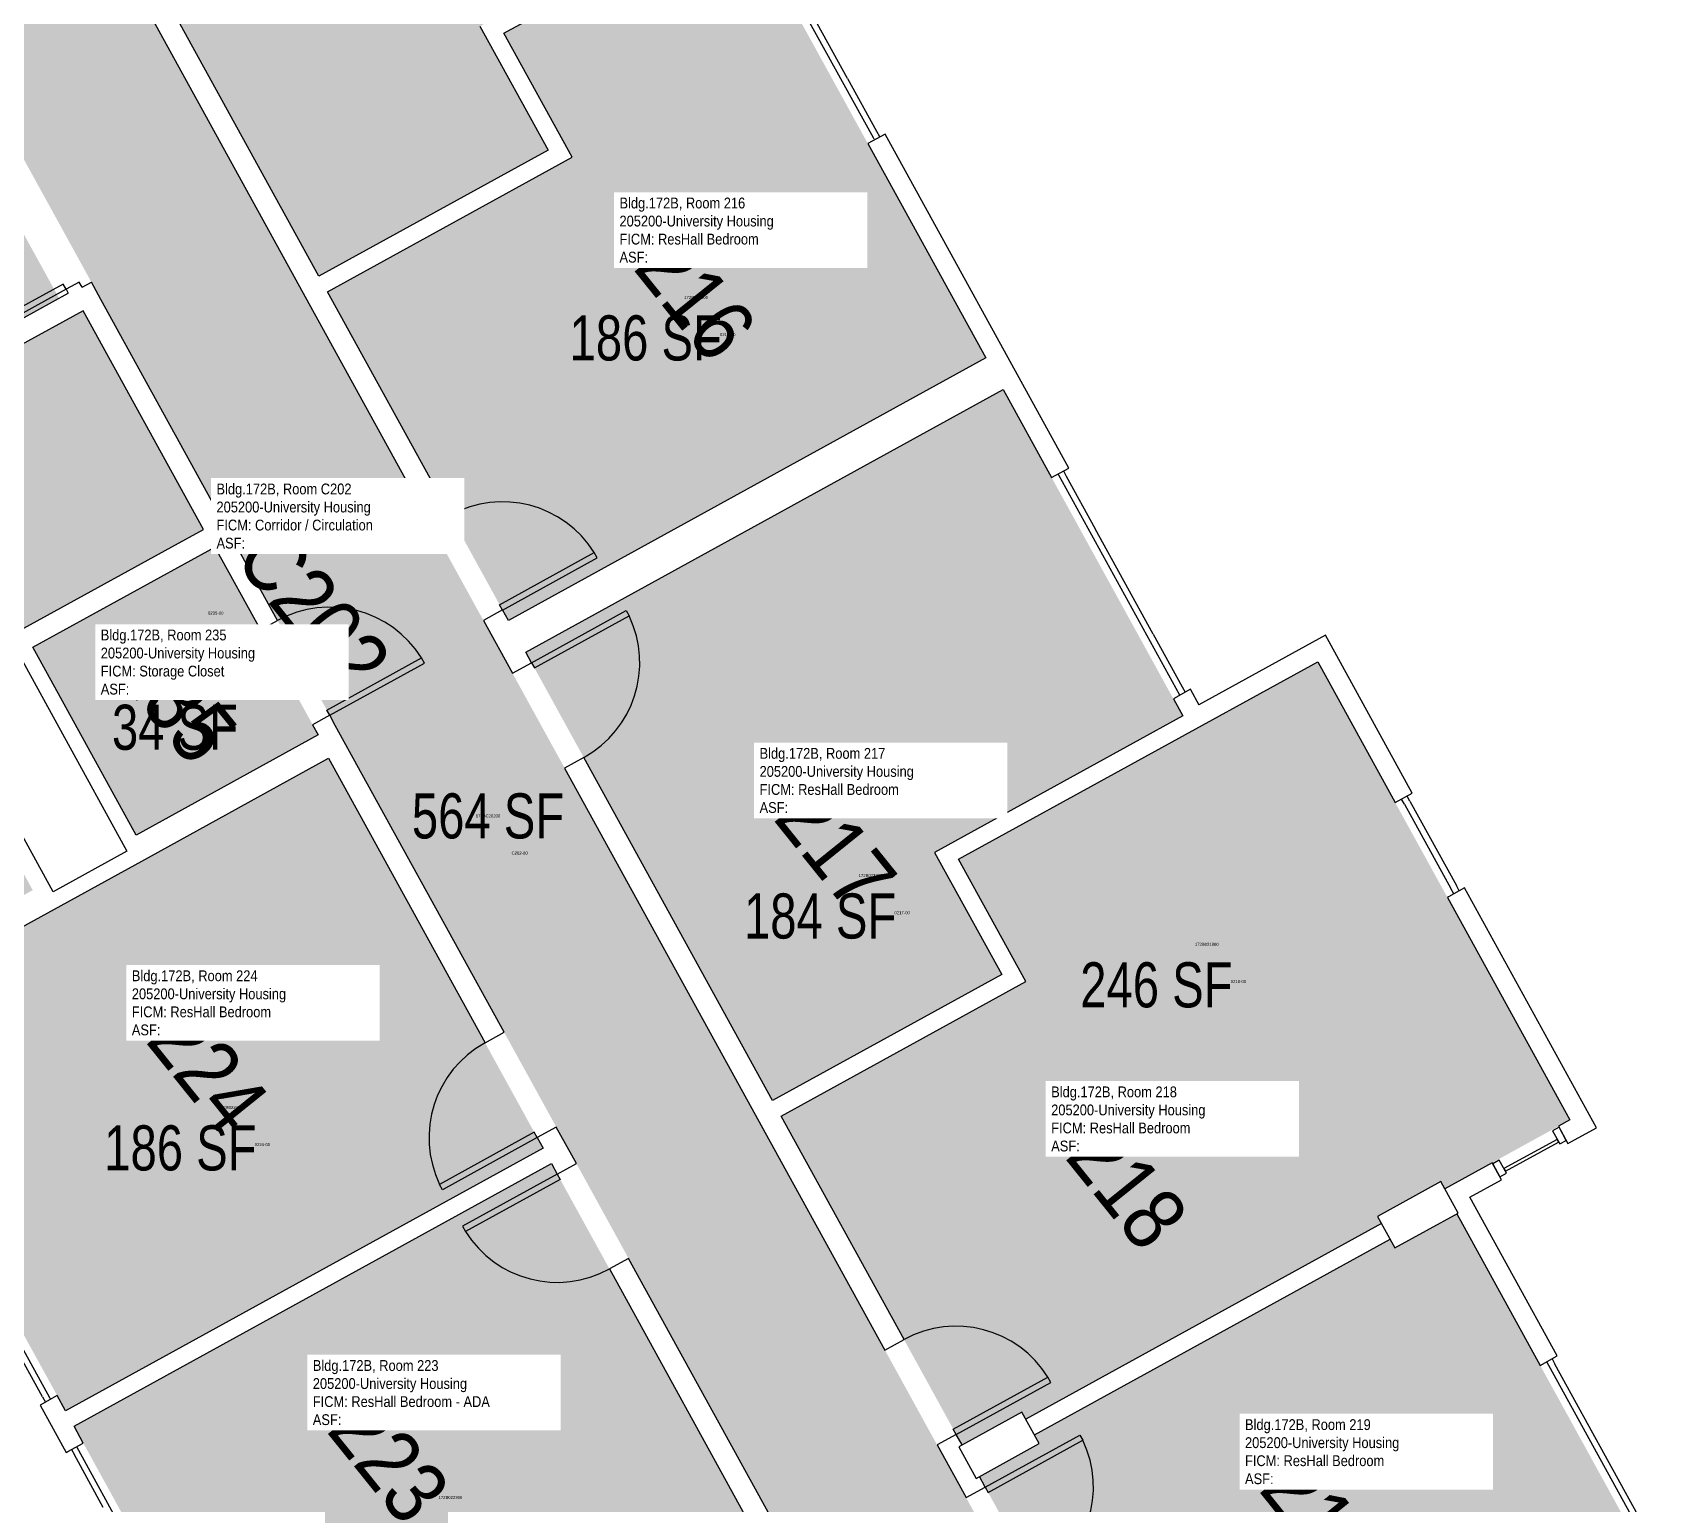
# Model space of a CAD drawing. Header units: inches. Extents: x 69233640 to 69235941, y 27660565 to 27663153.
# Drawn here: x 69235236 to 69235780, y 27661115 to 27661604 of the extents above; entities that cross this region are included whole.
import ezdxf
from ezdxf.enums import TextEntityAlignment as Align

# ---------------------------------------------------------------- set-up
doc = ezdxf.new("R2010")
doc.units = ezdxf.units.IN
doc.header["$LTSCALE"] = 100
doc.header["$MEASUREMENT"] = 0
for name, color, linetype in [('A-COLS', 5, 'CONTINUOUS'), ('A-DOOR', 2, 'CONTINUOUS'), ('A-GLAZ', 1, 'CONTINUOUS'), ('A-IDEN-RNUM', 7, 'CONTINUOUS'), ('A-IDEN-SNUM', 4, 'CONTINUOUS'), ('A-IDEN-VNUM', 4, 'CONTINUOUS'), ('A-WALL', 5, 'CONTINUOUS'), ('AREA-TEXT', 3, 'CONTINUOUS'), ('Rooms-Category-Color', 7, 'CONTINUOUS'), ('Rooms-College-Color', 7, 'CONTINUOUS'), ('Rooms-Department-Color', 7, 'CONTINUOUS'), ('Rooms-Division-Color', 7, 'CONTINUOUS'), ('Rooms-Information', 7, 'CONTINUOUS')]:
    doc.layers.add(name, color=color, linetype=linetype)
doc.styles.add('Arial', font='arial.ttf')
doc.styles.add('CP_AREA', font='arial.ttf', dxfattribs={"height": 15})
doc.styles.add('CP_ROOMSNUMBER', font='arial.ttf', dxfattribs={"height": 1})
doc.styles.add('CP_ROOMVNUMBER', font='arial.ttf', dxfattribs={"width": 0.85, "height": 0.075})

# ---------------------------------------------------------------- blocks, each defined once
blk = doc.blocks.new('08_Single-Flush - 08 Door_Single-Flush  3_-0_ x 7_-0_-3899613-LEVEL 2')
at = {"layer": 'A-DOOR'}
for p, q in [((16, 3.62), (16, 39.57)), ((18, 39.57), (16, 39.57)), ((18, 3.62), (18, 39.57)), ((18, 3.62), (16, 3.62))]:
    blk.add_line(p, q, dxfattribs=at)
at = {"layer": 'A-DOOR', "lineweight": 25}
blk.add_arc((18, 3.62), 36, 93.1847, 180, dxfattribs=at)
blk = doc.blocks.new('08_Single-Flush - 08 Door_Single-Flush  3_-0_ x 7_-0_-3899614-LEVEL 2')
at = {"layer": 'A-DOOR'}
for p, q in [((16, -3.62), (16, -39.57)), ((18, -3.62), (16, -3.62)), ((18, -3.62), (18, -39.57)), ((18, -39.57), (16, -39.57))]:
    blk.add_line(p, q, dxfattribs=at)
at = {"layer": 'A-DOOR', "lineweight": 25}
blk.add_arc((18, -3.62), 36, 180, 266.8153, dxfattribs=at)
blk = doc.blocks.new('08_Single-Flush - 08 Door_Single-Flush  3_-0_ x 7_-0_-2482383-LEVEL 2')
at = {"layer": 'A-DOOR'}
for p, q in [((16, -2.5), (16, -38.44)), ((18, -2.5), (16, -2.5)), ((18, -2.5), (18, -38.44)), ((18, -38.44), (16, -38.44))]:
    blk.add_line(p, q, dxfattribs=at)
at = {"layer": 'A-DOOR', "lineweight": 25}
blk.add_arc((18, -2.5), 36, 180, 266.8153, dxfattribs=at)
blk = doc.blocks.new('08_Single-Flush - 08 Door_Single-Flush  3_-0_ x 7_-0_ - 45 MIN-2053442-LEVEL 2')
at = {"layer": 'A-DOOR'}
for p, q in [((16, 3.25), (16, 39.19)), ((18, 39.19), (16, 39.19)), ((18, 3.25), (18, 39.19)), ((18, 3.25), (16, 3.25))]:
    blk.add_line(p, q, dxfattribs=at)
at = {"layer": 'A-DOOR', "lineweight": 25}
blk.add_arc((18, 3.25), 36, 93.1847, 180, dxfattribs=at)

msp = doc.modelspace()

# ---------------------------------------------------------------- hatches: boundary and pattern name
at = {"layer": 'Rooms-Category-Color', "true_color": 0xadadad}
for points in [[(69235683.3, 27660744.7), (69235735.28, 27660773.3), (69235692.05, 27660851.87), (69235616.61, 27660988.98), (69235541.16, 27661126.1), (69235476.82, 27661243.04), (69235390.42, 27661400.06), (69235325.93, 27661517.27), (69235239.39, 27661674.56), (69235164.57, 27661810.52), (69235108.26, 27661912.87), (69235083.06, 27661958.67), (69235030.51, 27661929.75), (69235085.63, 27661829.58), (69235088.19, 27661824.93), (69235088.19, 27661824.93), (69235215.57, 27661593.42), (69235215.57, 27661593.42), (69235221.75, 27661582.19), (69235254.95, 27661521.84), (69235258.36, 27661515.65), (69235258.36, 27661515.65), (69235300.42, 27661439.21), (69235336.3, 27661373.99), (69235338.38, 27661370.22), (69235338.36, 27661370.21), (69235413.18, 27661234.24), (69235488.89, 27661096.63), (69235639.63, 27660822.67), (69235642.54, 27660817.38), (69235670.48, 27660766.61), (69235670.5, 27660766.63), (69235674.78, 27660758.83), (69235682.73, 27660744.38)], [(69235028.27, 27661436.78), (69235027.78, 27661436.51), (69235027.78, 27661436.5), (69235028.22, 27661436.74), (69235053.11, 27661391.51), (69235045.88, 27661387.54), (69235020.03, 27661434.52), (69235020.08, 27661434.55), (69235001.76, 27661467.85), (69234965.84, 27661448.08), (69234985.12, 27661413.04), (69234985.07, 27661413.01), (69235009.45, 27661368.7), (69234987.89, 27661356.84), (69235017.21, 27661303.57), (69235017.21, 27661303.57), (69235058.75, 27661228.07), (69235147.56, 27661276.94), (69235115.74, 27661334.77), (69235084.25, 27661317.44), (69235095.82, 27661296.41), (69235090.35, 27661293.4), (69235069.57, 27661331.17), (69235113.76, 27661355.48), (69235135.5, 27661315.96), (69235136.47, 27661314.21), (69235154.79, 27661280.92), (69235190.27, 27661300.44), (69235170.96, 27661335.53), (69235170.96, 27661335.53), (69235148.73, 27661375.93), (69235155.96, 27661379.91), (69235180.88, 27661334.63), (69235180.93, 27661334.66), (69235200.21, 27661299.61), (69235235.69, 27661319.13), (69235216.41, 27661354.18), (69235216.36, 27661354.15), (69235191.95, 27661398.5), (69235211.94, 27661409.5), (69235211.7, 27661409.94), (69235226.32, 27661417.98), (69235232.77, 27661406.27), (69235292.52, 27661439.15), (69235252.52, 27661511.87), (69235230.2, 27661499.59), (69235226.58, 27661506.16), (69235244.47, 27661516), (69235211.2, 27661576.46), (69235210.77, 27661576.22), (69235207.39, 27661582.36), (69235189.94, 27661572.76), (69235186.93, 27661578.23), (69235208.59, 27661590.15), (69235159.73, 27661678.96), (69235138.11, 27661667.06), (69235135.1, 27661672.54), (69235156.72, 27661684.43), (69235128.93, 27661734.92), (69235107.49, 27661723.12), (69235104.72, 27661728.16), (69235104.5, 27661728.04), (69235104.48, 27661728.59), (69235125.92, 27661740.39), (69235081.69, 27661820.78), (69235060.03, 27661808.86), (69235057.2, 27661813.87), (69235057.26, 27661813.9), (69235079.96, 27661826.39), (69235030.58, 27661916.13), (69234955.74, 27661874.95), (69235007.89, 27661780.18), (69234986.37, 27661768.34), (69235029.58, 27661689.81), (69235051.15, 27661701.68), (69235054.17, 27661696.21), (69235019.64, 27661677.21), (69235018.37, 27661679.51), (69234975.89, 27661756.72), (69234944.35, 27661739.36), (69234988.61, 27661658.92), (69234983.13, 27661655.91), (69234938.87, 27661736.35), (69234901.64, 27661715.86), (69234945.9, 27661635.42), (69234940.42, 27661632.41), (69234896.16, 27661712.85), (69234858.92, 27661692.36), (69234903.19, 27661611.92), (69234897.71, 27661608.91), (69234853.45, 27661689.35), (69234816.21, 27661668.86), (69234860.47, 27661588.42), (69234860.47, 27661588.42), (69234889.28, 27661536.07), (69234889.28, 27661536.07), (69234933.63, 27661455.46), (69234970.87, 27661475.95), (69234926.51, 27661556.56), (69234931.99, 27661559.57), (69234976.34, 27661478.96), (69235013.58, 27661499.45), (69234969.23, 27661580.06), (69234974.7, 27661583.07), (69235019.05, 27661502.47), (69235093.28, 27661543.31), (69235050.71, 27661620.68), (69235049.44, 27661622.98), (69235083.99, 27661642), (69235086.77, 27661636.96), (69235065.19, 27661625.09), (69235111.56, 27661540.81), (69235112.45, 27661539.19), (69235113.85, 27661536.65), (69235135.37, 27661548.5), (69235182.56, 27661462.74), (69235175.33, 27661458.76), (69235150.44, 27661503.99), (69235150.5, 27661504.02), (69235131.21, 27661539.07), (69235095.29, 27661519.31), (69235114.57, 27661484.26), (69235114.52, 27661484.23), (69235139.41, 27661439), (69235132.18, 27661435.02), (69235106.32, 27661482.01), (69235106.38, 27661482.04), (69235088.06, 27661515.33), (69235052.14, 27661495.56), (69235071.43, 27661460.5), (69235071.38, 27661460.47), (69235096.26, 27661415.26), (69235089.03, 27661411.28), (69235064.14, 27661456.52), (69235064.19, 27661456.55), (69235044.91, 27661491.59), (69235008.99, 27661471.82)]]:
    msp.add_hatch(color=253, dxfattribs=at).paths.add_polyline_path(points)
at = {"layer": 'Rooms-Category-Color', "true_color": 0x728ef3}
for points in [[(69235407.57, 27661759.89), (69235386.99, 27661748.57), (69235385.36, 27661751.53), (69235267.08, 27661686.45), (69235268.71, 27661683.49), (69235248.78, 27661672.52), (69235330.87, 27661523.33), (69235407.09, 27661565.27), (69235384.42, 27661606.48), (69235466.99, 27661651.91)], [(69235393.88, 27661408.81), (69235552.67, 27661496.18), (69235469.82, 27661646.76), (69235392.4, 27661604.16), (69235415.07, 27661562.96), (69235333.7, 27661518.19)], [(69235558.46, 27661485.67), (69235399.67, 27661398.3), (69235481.76, 27661249.11), (69235557.98, 27661291.04), (69235535.61, 27661331.7), (69235618.18, 27661377.13)], [(69235270.05, 27661337.47), (69235330.64, 27661370.81), (69235296.29, 27661433.23), (69235235.7, 27661399.9)], [(69235544.77, 27661134.58), (69235564.7, 27661145.54), (69235566.03, 27661143.13), (69235684.31, 27661208.21), (69235682.98, 27661210.62), (69235704.01, 27661222.19), (69235705.33, 27661219.78), (69235746.95, 27661242.68), (69235663.07, 27661395.13), (69235623.86, 27661373.55), (69235620.96, 27661371.96), (69235543.59, 27661329.39), (69235565.96, 27661288.73), (69235484.59, 27661243.96)], [(69235246.61, 27661145.94), (69235405.41, 27661233.32), (69235334.06, 27661362.99), (69235274.21, 27661330.05), (69235274.15, 27661330.02), (69235271.85, 27661328.76), (69235242.72, 27661312.73), (69235240.42, 27661311.46), (69235195.46, 27661286.73), (69235195.74, 27661286.23), (69235175.54, 27661275.11)], [(69235408.24, 27661228.17), (69235249.44, 27661140.79), (69235320.7, 27661011.28), (69235341.29, 27661022.62), (69235342.92, 27661019.66), (69235481.13, 27661095.7)], [(69235709.35, 27661211.44), (69235688.77, 27661200.11), (69235687.14, 27661203.07), (69235568.86, 27661137.99), (69235570.49, 27661135.03), (69235550.56, 27661124.06), (69235621.54, 27660995.05), (69235780.34, 27661082.43)]]:
    msp.add_hatch(color=171, dxfattribs=at).paths.add_polyline_path(points)
at = {"layer": 'Rooms-College-Color', "true_color": 0xadadad}
for points in [[(69235683.3, 27660744.7), (69235735.28, 27660773.3), (69235692.05, 27660851.87), (69235616.61, 27660988.98), (69235541.16, 27661126.1), (69235476.82, 27661243.04), (69235390.42, 27661400.06), (69235325.93, 27661517.27), (69235239.39, 27661674.56), (69235164.57, 27661810.52), (69235108.26, 27661912.87), (69235083.06, 27661958.67), (69235030.51, 27661929.75), (69235085.63, 27661829.58), (69235088.19, 27661824.93), (69235088.19, 27661824.93), (69235215.57, 27661593.42), (69235215.57, 27661593.42), (69235221.75, 27661582.19), (69235254.95, 27661521.84), (69235258.36, 27661515.65), (69235258.36, 27661515.65), (69235300.42, 27661439.21), (69235336.3, 27661373.99), (69235338.38, 27661370.22), (69235338.36, 27661370.21), (69235413.18, 27661234.24), (69235488.89, 27661096.63), (69235639.63, 27660822.67), (69235642.54, 27660817.38), (69235670.48, 27660766.61), (69235670.5, 27660766.63), (69235674.78, 27660758.83), (69235682.73, 27660744.38)], [(69235028.27, 27661436.78), (69235027.78, 27661436.51), (69235027.78, 27661436.5), (69235028.22, 27661436.74), (69235053.11, 27661391.51), (69235045.88, 27661387.54), (69235020.03, 27661434.52), (69235020.08, 27661434.55), (69235001.76, 27661467.85), (69234965.84, 27661448.08), (69234985.12, 27661413.04), (69234985.07, 27661413.01), (69235009.45, 27661368.7), (69234987.89, 27661356.84), (69235017.21, 27661303.57), (69235017.21, 27661303.57), (69235058.75, 27661228.07), (69235147.56, 27661276.94), (69235115.74, 27661334.77), (69235084.25, 27661317.44), (69235095.82, 27661296.41), (69235090.35, 27661293.4), (69235069.57, 27661331.17), (69235113.76, 27661355.48), (69235135.5, 27661315.96), (69235136.47, 27661314.21), (69235154.79, 27661280.92), (69235190.27, 27661300.44), (69235170.96, 27661335.53), (69235170.96, 27661335.53), (69235148.73, 27661375.93), (69235155.96, 27661379.91), (69235180.88, 27661334.63), (69235180.93, 27661334.66), (69235200.21, 27661299.61), (69235235.69, 27661319.13), (69235216.41, 27661354.18), (69235216.36, 27661354.15), (69235191.95, 27661398.5), (69235211.94, 27661409.5), (69235211.7, 27661409.94), (69235226.32, 27661417.98), (69235232.77, 27661406.27), (69235292.52, 27661439.15), (69235252.52, 27661511.87), (69235230.2, 27661499.59), (69235226.58, 27661506.16), (69235244.47, 27661516), (69235211.2, 27661576.46), (69235210.77, 27661576.22), (69235207.39, 27661582.36), (69235189.94, 27661572.76), (69235186.93, 27661578.23), (69235208.59, 27661590.15), (69235159.73, 27661678.96), (69235138.11, 27661667.06), (69235135.1, 27661672.54), (69235156.72, 27661684.43), (69235128.93, 27661734.92), (69235107.49, 27661723.12), (69235104.72, 27661728.16), (69235104.5, 27661728.04), (69235104.48, 27661728.59), (69235125.92, 27661740.39), (69235081.69, 27661820.78), (69235060.03, 27661808.86), (69235057.2, 27661813.87), (69235057.26, 27661813.9), (69235079.96, 27661826.39), (69235030.58, 27661916.13), (69234955.74, 27661874.95), (69235007.89, 27661780.18), (69234986.37, 27661768.34), (69235029.58, 27661689.81), (69235051.15, 27661701.68), (69235054.17, 27661696.21), (69235019.64, 27661677.21), (69235018.37, 27661679.51), (69234975.89, 27661756.72), (69234944.35, 27661739.36), (69234988.61, 27661658.92), (69234983.13, 27661655.91), (69234938.87, 27661736.35), (69234901.64, 27661715.86), (69234945.9, 27661635.42), (69234940.42, 27661632.41), (69234896.16, 27661712.85), (69234858.92, 27661692.36), (69234903.19, 27661611.92), (69234897.71, 27661608.91), (69234853.45, 27661689.35), (69234816.21, 27661668.86), (69234860.47, 27661588.42), (69234860.47, 27661588.42), (69234889.28, 27661536.07), (69234889.28, 27661536.07), (69234933.63, 27661455.46), (69234970.87, 27661475.95), (69234926.51, 27661556.56), (69234931.99, 27661559.57), (69234976.34, 27661478.96), (69235013.58, 27661499.45), (69234969.23, 27661580.06), (69234974.7, 27661583.07), (69235019.05, 27661502.47), (69235093.28, 27661543.31), (69235050.71, 27661620.68), (69235049.44, 27661622.98), (69235083.99, 27661642), (69235086.77, 27661636.96), (69235065.19, 27661625.09), (69235111.56, 27661540.81), (69235112.45, 27661539.19), (69235113.85, 27661536.65), (69235135.37, 27661548.5), (69235182.56, 27661462.74), (69235175.33, 27661458.76), (69235150.44, 27661503.99), (69235150.5, 27661504.02), (69235131.21, 27661539.07), (69235095.29, 27661519.31), (69235114.57, 27661484.26), (69235114.52, 27661484.23), (69235139.41, 27661439), (69235132.18, 27661435.02), (69235106.32, 27661482.01), (69235106.38, 27661482.04), (69235088.06, 27661515.33), (69235052.14, 27661495.56), (69235071.43, 27661460.5), (69235071.38, 27661460.47), (69235096.26, 27661415.26), (69235089.03, 27661411.28), (69235064.14, 27661456.52), (69235064.19, 27661456.55), (69235044.91, 27661491.59), (69235008.99, 27661471.82)], [(69235407.57, 27661759.89), (69235386.99, 27661748.57), (69235385.36, 27661751.53), (69235267.08, 27661686.45), (69235268.71, 27661683.49), (69235248.78, 27661672.52), (69235330.87, 27661523.33), (69235407.09, 27661565.27), (69235384.42, 27661606.48), (69235466.99, 27661651.91)], [(69235393.88, 27661408.81), (69235552.67, 27661496.18), (69235469.82, 27661646.76), (69235392.4, 27661604.16), (69235415.07, 27661562.96), (69235333.7, 27661518.19)], [(69235558.46, 27661485.67), (69235399.67, 27661398.3), (69235481.76, 27661249.11), (69235557.98, 27661291.04), (69235535.61, 27661331.7), (69235618.18, 27661377.13)], [(69235270.05, 27661337.47), (69235330.64, 27661370.81), (69235296.29, 27661433.23), (69235235.7, 27661399.9)], [(69235544.77, 27661134.58), (69235564.7, 27661145.54), (69235566.03, 27661143.13), (69235684.31, 27661208.21), (69235682.98, 27661210.62), (69235704.01, 27661222.19), (69235705.33, 27661219.78), (69235746.95, 27661242.68), (69235663.07, 27661395.13), (69235623.86, 27661373.55), (69235620.96, 27661371.96), (69235543.59, 27661329.39), (69235565.96, 27661288.73), (69235484.59, 27661243.96)], [(69235246.61, 27661145.94), (69235405.41, 27661233.32), (69235334.06, 27661362.99), (69235274.21, 27661330.05), (69235274.15, 27661330.02), (69235271.85, 27661328.76), (69235242.72, 27661312.73), (69235240.42, 27661311.46), (69235195.46, 27661286.73), (69235195.74, 27661286.23), (69235175.54, 27661275.11)], [(69235408.24, 27661228.17), (69235249.44, 27661140.79), (69235320.7, 27661011.28), (69235341.29, 27661022.62), (69235342.92, 27661019.66), (69235481.13, 27661095.7)], [(69235709.35, 27661211.44), (69235688.77, 27661200.11), (69235687.14, 27661203.07), (69235568.86, 27661137.99), (69235570.49, 27661135.03), (69235550.56, 27661124.06), (69235621.54, 27660995.05), (69235780.34, 27661082.43)]]:
    msp.add_hatch(color=253, dxfattribs=at).paths.add_polyline_path(points)
at = {"layer": 'Rooms-Department-Color', "true_color": 0xacacac}
for points in [[(69235683.3, 27660744.7), (69235735.28, 27660773.3), (69235692.05, 27660851.87), (69235616.61, 27660988.98), (69235541.16, 27661126.1), (69235476.82, 27661243.04), (69235390.42, 27661400.06), (69235325.93, 27661517.27), (69235239.39, 27661674.56), (69235164.57, 27661810.52), (69235108.26, 27661912.87), (69235083.06, 27661958.67), (69235030.51, 27661929.75), (69235085.63, 27661829.58), (69235088.19, 27661824.93), (69235088.19, 27661824.93), (69235215.57, 27661593.42), (69235215.57, 27661593.42), (69235221.75, 27661582.19), (69235254.95, 27661521.84), (69235258.36, 27661515.65), (69235258.36, 27661515.65), (69235300.42, 27661439.21), (69235336.3, 27661373.99), (69235338.38, 27661370.22), (69235338.36, 27661370.21), (69235413.18, 27661234.24), (69235488.89, 27661096.63), (69235639.63, 27660822.67), (69235642.54, 27660817.38), (69235670.48, 27660766.61), (69235670.5, 27660766.63), (69235674.78, 27660758.83), (69235682.73, 27660744.38)], [(69235028.27, 27661436.78), (69235027.78, 27661436.51), (69235027.78, 27661436.5), (69235028.22, 27661436.74), (69235053.11, 27661391.51), (69235045.88, 27661387.54), (69235020.03, 27661434.52), (69235020.08, 27661434.55), (69235001.76, 27661467.85), (69234965.84, 27661448.08), (69234985.12, 27661413.04), (69234985.07, 27661413.01), (69235009.45, 27661368.7), (69234987.89, 27661356.84), (69235017.21, 27661303.57), (69235017.21, 27661303.57), (69235058.75, 27661228.07), (69235147.56, 27661276.94), (69235115.74, 27661334.77), (69235084.25, 27661317.44), (69235095.82, 27661296.41), (69235090.35, 27661293.4), (69235069.57, 27661331.17), (69235113.76, 27661355.48), (69235135.5, 27661315.96), (69235136.47, 27661314.21), (69235154.79, 27661280.92), (69235190.27, 27661300.44), (69235170.96, 27661335.53), (69235170.96, 27661335.53), (69235148.73, 27661375.93), (69235155.96, 27661379.91), (69235180.88, 27661334.63), (69235180.93, 27661334.66), (69235200.21, 27661299.61), (69235235.69, 27661319.13), (69235216.41, 27661354.18), (69235216.36, 27661354.15), (69235191.95, 27661398.5), (69235211.94, 27661409.5), (69235211.7, 27661409.94), (69235226.32, 27661417.98), (69235232.77, 27661406.27), (69235292.52, 27661439.15), (69235252.52, 27661511.87), (69235230.2, 27661499.59), (69235226.58, 27661506.16), (69235244.47, 27661516), (69235211.2, 27661576.46), (69235210.77, 27661576.22), (69235207.39, 27661582.36), (69235189.94, 27661572.76), (69235186.93, 27661578.23), (69235208.59, 27661590.15), (69235159.73, 27661678.96), (69235138.11, 27661667.06), (69235135.1, 27661672.54), (69235156.72, 27661684.43), (69235128.93, 27661734.92), (69235107.49, 27661723.12), (69235104.72, 27661728.16), (69235104.5, 27661728.04), (69235104.48, 27661728.59), (69235125.92, 27661740.39), (69235081.69, 27661820.78), (69235060.03, 27661808.86), (69235057.2, 27661813.87), (69235057.26, 27661813.9), (69235079.96, 27661826.39), (69235030.58, 27661916.13), (69234955.74, 27661874.95), (69235007.89, 27661780.18), (69234986.37, 27661768.34), (69235029.58, 27661689.81), (69235051.15, 27661701.68), (69235054.17, 27661696.21), (69235019.64, 27661677.21), (69235018.37, 27661679.51), (69234975.89, 27661756.72), (69234944.35, 27661739.36), (69234988.61, 27661658.92), (69234983.13, 27661655.91), (69234938.87, 27661736.35), (69234901.64, 27661715.86), (69234945.9, 27661635.42), (69234940.42, 27661632.41), (69234896.16, 27661712.85), (69234858.92, 27661692.36), (69234903.19, 27661611.92), (69234897.71, 27661608.91), (69234853.45, 27661689.35), (69234816.21, 27661668.86), (69234860.47, 27661588.42), (69234860.47, 27661588.42), (69234889.28, 27661536.07), (69234889.28, 27661536.07), (69234933.63, 27661455.46), (69234970.87, 27661475.95), (69234926.51, 27661556.56), (69234931.99, 27661559.57), (69234976.34, 27661478.96), (69235013.58, 27661499.45), (69234969.23, 27661580.06), (69234974.7, 27661583.07), (69235019.05, 27661502.47), (69235093.28, 27661543.31), (69235050.71, 27661620.68), (69235049.44, 27661622.98), (69235083.99, 27661642), (69235086.77, 27661636.96), (69235065.19, 27661625.09), (69235111.56, 27661540.81), (69235112.45, 27661539.19), (69235113.85, 27661536.65), (69235135.37, 27661548.5), (69235182.56, 27661462.74), (69235175.33, 27661458.76), (69235150.44, 27661503.99), (69235150.5, 27661504.02), (69235131.21, 27661539.07), (69235095.29, 27661519.31), (69235114.57, 27661484.26), (69235114.52, 27661484.23), (69235139.41, 27661439), (69235132.18, 27661435.02), (69235106.32, 27661482.01), (69235106.38, 27661482.04), (69235088.06, 27661515.33), (69235052.14, 27661495.56), (69235071.43, 27661460.5), (69235071.38, 27661460.47), (69235096.26, 27661415.26), (69235089.03, 27661411.28), (69235064.14, 27661456.52), (69235064.19, 27661456.55), (69235044.91, 27661491.59), (69235008.99, 27661471.82)]]:
    msp.add_hatch(color=253, dxfattribs=at).paths.add_polyline_path(points)
at = {"layer": 'Rooms-Department-Color', "true_color": 0x604aed}
for points in [[(69235407.57, 27661759.89), (69235386.99, 27661748.57), (69235385.36, 27661751.53), (69235267.08, 27661686.45), (69235268.71, 27661683.49), (69235248.78, 27661672.52), (69235330.87, 27661523.33), (69235407.09, 27661565.27), (69235384.42, 27661606.48), (69235466.99, 27661651.91)], [(69235393.88, 27661408.81), (69235552.67, 27661496.18), (69235469.82, 27661646.76), (69235392.4, 27661604.16), (69235415.07, 27661562.96), (69235333.7, 27661518.19)], [(69235558.46, 27661485.67), (69235399.67, 27661398.3), (69235481.76, 27661249.11), (69235557.98, 27661291.04), (69235535.61, 27661331.7), (69235618.18, 27661377.13)], [(69235270.05, 27661337.47), (69235330.64, 27661370.81), (69235296.29, 27661433.23), (69235235.7, 27661399.9)], [(69235544.77, 27661134.58), (69235564.7, 27661145.54), (69235566.03, 27661143.13), (69235684.31, 27661208.21), (69235682.98, 27661210.62), (69235704.01, 27661222.19), (69235705.33, 27661219.78), (69235746.95, 27661242.68), (69235663.07, 27661395.13), (69235623.86, 27661373.55), (69235620.96, 27661371.96), (69235543.59, 27661329.39), (69235565.96, 27661288.73), (69235484.59, 27661243.96)], [(69235246.61, 27661145.94), (69235405.41, 27661233.32), (69235334.06, 27661362.99), (69235274.21, 27661330.05), (69235274.15, 27661330.02), (69235271.85, 27661328.76), (69235242.72, 27661312.73), (69235240.42, 27661311.46), (69235195.46, 27661286.73), (69235195.74, 27661286.23), (69235175.54, 27661275.11)], [(69235408.24, 27661228.17), (69235249.44, 27661140.79), (69235320.7, 27661011.28), (69235341.29, 27661022.62), (69235342.92, 27661019.66), (69235481.13, 27661095.7)], [(69235709.35, 27661211.44), (69235688.77, 27661200.11), (69235687.14, 27661203.07), (69235568.86, 27661137.99), (69235570.49, 27661135.03), (69235550.56, 27661124.06), (69235621.54, 27660995.05), (69235780.34, 27661082.43)]]:
    msp.add_hatch(color=173, dxfattribs=at).paths.add_polyline_path(points)
at = {"layer": 'Rooms-Division-Color', "true_color": 0xadadad}
for points in [[(69235683.3, 27660744.7), (69235735.28, 27660773.3), (69235692.05, 27660851.87), (69235616.61, 27660988.98), (69235541.16, 27661126.1), (69235476.82, 27661243.04), (69235390.42, 27661400.06), (69235325.93, 27661517.27), (69235239.39, 27661674.56), (69235164.57, 27661810.52), (69235108.26, 27661912.87), (69235083.06, 27661958.67), (69235030.51, 27661929.75), (69235085.63, 27661829.58), (69235088.19, 27661824.93), (69235088.19, 27661824.93), (69235215.57, 27661593.42), (69235215.57, 27661593.42), (69235221.75, 27661582.19), (69235254.95, 27661521.84), (69235258.36, 27661515.65), (69235258.36, 27661515.65), (69235300.42, 27661439.21), (69235336.3, 27661373.99), (69235338.38, 27661370.22), (69235338.36, 27661370.21), (69235413.18, 27661234.24), (69235488.89, 27661096.63), (69235639.63, 27660822.67), (69235642.54, 27660817.38), (69235670.48, 27660766.61), (69235670.5, 27660766.63), (69235674.78, 27660758.83), (69235682.73, 27660744.38)], [(69235028.27, 27661436.78), (69235027.78, 27661436.51), (69235027.78, 27661436.5), (69235028.22, 27661436.74), (69235053.11, 27661391.51), (69235045.88, 27661387.54), (69235020.03, 27661434.52), (69235020.08, 27661434.55), (69235001.76, 27661467.85), (69234965.84, 27661448.08), (69234985.12, 27661413.04), (69234985.07, 27661413.01), (69235009.45, 27661368.7), (69234987.89, 27661356.84), (69235017.21, 27661303.57), (69235017.21, 27661303.57), (69235058.75, 27661228.07), (69235147.56, 27661276.94), (69235115.74, 27661334.77), (69235084.25, 27661317.44), (69235095.82, 27661296.41), (69235090.35, 27661293.4), (69235069.57, 27661331.17), (69235113.76, 27661355.48), (69235135.5, 27661315.96), (69235136.47, 27661314.21), (69235154.79, 27661280.92), (69235190.27, 27661300.44), (69235170.96, 27661335.53), (69235170.96, 27661335.53), (69235148.73, 27661375.93), (69235155.96, 27661379.91), (69235180.88, 27661334.63), (69235180.93, 27661334.66), (69235200.21, 27661299.61), (69235235.69, 27661319.13), (69235216.41, 27661354.18), (69235216.36, 27661354.15), (69235191.95, 27661398.5), (69235211.94, 27661409.5), (69235211.7, 27661409.94), (69235226.32, 27661417.98), (69235232.77, 27661406.27), (69235292.52, 27661439.15), (69235252.52, 27661511.87), (69235230.2, 27661499.59), (69235226.58, 27661506.16), (69235244.47, 27661516), (69235211.2, 27661576.46), (69235210.77, 27661576.22), (69235207.39, 27661582.36), (69235189.94, 27661572.76), (69235186.93, 27661578.23), (69235208.59, 27661590.15), (69235159.73, 27661678.96), (69235138.11, 27661667.06), (69235135.1, 27661672.54), (69235156.72, 27661684.43), (69235128.93, 27661734.92), (69235107.49, 27661723.12), (69235104.72, 27661728.16), (69235104.5, 27661728.04), (69235104.48, 27661728.59), (69235125.92, 27661740.39), (69235081.69, 27661820.78), (69235060.03, 27661808.86), (69235057.2, 27661813.87), (69235057.26, 27661813.9), (69235079.96, 27661826.39), (69235030.58, 27661916.13), (69234955.74, 27661874.95), (69235007.89, 27661780.18), (69234986.37, 27661768.34), (69235029.58, 27661689.81), (69235051.15, 27661701.68), (69235054.17, 27661696.21), (69235019.64, 27661677.21), (69235018.37, 27661679.51), (69234975.89, 27661756.72), (69234944.35, 27661739.36), (69234988.61, 27661658.92), (69234983.13, 27661655.91), (69234938.87, 27661736.35), (69234901.64, 27661715.86), (69234945.9, 27661635.42), (69234940.42, 27661632.41), (69234896.16, 27661712.85), (69234858.92, 27661692.36), (69234903.19, 27661611.92), (69234897.71, 27661608.91), (69234853.45, 27661689.35), (69234816.21, 27661668.86), (69234860.47, 27661588.42), (69234860.47, 27661588.42), (69234889.28, 27661536.07), (69234889.28, 27661536.07), (69234933.63, 27661455.46), (69234970.87, 27661475.95), (69234926.51, 27661556.56), (69234931.99, 27661559.57), (69234976.34, 27661478.96), (69235013.58, 27661499.45), (69234969.23, 27661580.06), (69234974.7, 27661583.07), (69235019.05, 27661502.47), (69235093.28, 27661543.31), (69235050.71, 27661620.68), (69235049.44, 27661622.98), (69235083.99, 27661642), (69235086.77, 27661636.96), (69235065.19, 27661625.09), (69235111.56, 27661540.81), (69235112.45, 27661539.19), (69235113.85, 27661536.65), (69235135.37, 27661548.5), (69235182.56, 27661462.74), (69235175.33, 27661458.76), (69235150.44, 27661503.99), (69235150.5, 27661504.02), (69235131.21, 27661539.07), (69235095.29, 27661519.31), (69235114.57, 27661484.26), (69235114.52, 27661484.23), (69235139.41, 27661439), (69235132.18, 27661435.02), (69235106.32, 27661482.01), (69235106.38, 27661482.04), (69235088.06, 27661515.33), (69235052.14, 27661495.56), (69235071.43, 27661460.5), (69235071.38, 27661460.47), (69235096.26, 27661415.26), (69235089.03, 27661411.28), (69235064.14, 27661456.52), (69235064.19, 27661456.55), (69235044.91, 27661491.59), (69235008.99, 27661471.82)]]:
    msp.add_hatch(color=253, dxfattribs=at).paths.add_polyline_path(points)
at = {"layer": 'Rooms-Division-Color', "true_color": 0x604aed}
for points in [[(69235407.57, 27661759.89), (69235386.99, 27661748.57), (69235385.36, 27661751.53), (69235267.08, 27661686.45), (69235268.71, 27661683.49), (69235248.78, 27661672.52), (69235330.87, 27661523.33), (69235407.09, 27661565.27), (69235384.42, 27661606.48), (69235466.99, 27661651.91)], [(69235393.88, 27661408.81), (69235552.67, 27661496.18), (69235469.82, 27661646.76), (69235392.4, 27661604.16), (69235415.07, 27661562.96), (69235333.7, 27661518.19)], [(69235558.46, 27661485.67), (69235399.67, 27661398.3), (69235481.76, 27661249.11), (69235557.98, 27661291.04), (69235535.61, 27661331.7), (69235618.18, 27661377.13)], [(69235270.05, 27661337.47), (69235330.64, 27661370.81), (69235296.29, 27661433.23), (69235235.7, 27661399.9)], [(69235544.77, 27661134.58), (69235564.7, 27661145.54), (69235566.03, 27661143.13), (69235684.31, 27661208.21), (69235682.98, 27661210.62), (69235704.01, 27661222.19), (69235705.33, 27661219.78), (69235746.95, 27661242.68), (69235663.07, 27661395.13), (69235623.86, 27661373.55), (69235620.96, 27661371.96), (69235543.59, 27661329.39), (69235565.96, 27661288.73), (69235484.59, 27661243.96)], [(69235246.61, 27661145.94), (69235405.41, 27661233.32), (69235334.06, 27661362.99), (69235274.21, 27661330.05), (69235274.15, 27661330.02), (69235271.85, 27661328.76), (69235242.72, 27661312.73), (69235240.42, 27661311.46), (69235195.46, 27661286.73), (69235195.74, 27661286.23), (69235175.54, 27661275.11)], [(69235408.24, 27661228.17), (69235249.44, 27661140.79), (69235320.7, 27661011.28), (69235341.29, 27661022.62), (69235342.92, 27661019.66), (69235481.13, 27661095.7)], [(69235709.35, 27661211.44), (69235688.77, 27661200.11), (69235687.14, 27661203.07), (69235568.86, 27661137.99), (69235570.49, 27661135.03), (69235550.56, 27661124.06), (69235621.54, 27660995.05), (69235780.34, 27661082.43)]]:
    msp.add_hatch(color=173, dxfattribs=at).paths.add_polyline_path(points)

# ---------------------------------------------------------------- linework, layer by layer
at = {"layer": 'A-COLS', "lineweight": -3}
for p, q in [((69235704.01, 27661222.19), (69235682.98, 27661210.62)), ((69235709.79, 27661211.68), (69235704.01, 27661222.19)), ((69235682.98, 27661210.62), (69235688.77, 27661200.11)), ((69235688.77, 27661200.11), (69235709.79, 27661211.68)), ((69235564.7, 27661145.54), (69235543.68, 27661133.97)), ((69235570.49, 27661135.03), (69235564.7, 27661145.54)), ((69235543.68, 27661133.97), (69235549.46, 27661123.46)), ((69235549.46, 27661123.46), (69235570.49, 27661135.03))]:
    msp.add_line(p, q, dxfattribs=at)
at = {"layer": 'A-GLAZ', "lineweight": -3}
for p, q in [((69235515.28, 27661569.33), (69235475.04, 27661642.47)), ((69235506.68, 27661589.11), (69235487.4, 27661624.16)), ((69235506.68, 27661589.11), (69235516.32, 27661571.59)), ((69235516.32, 27661571.59), (69235517.28, 27661569.84)), ((69235515.53, 27661568.88), (69235515.28, 27661569.33)), ((69235577, 27661457.15), (69235576.75, 27661457.61)), ((69235617.25, 27661384.01), (69235577, 27661457.15)), ((69235578.51, 27661458.57), (69235579.47, 27661456.82)), ((69235579.47, 27661456.82), (69235589.11, 27661439.3)), ((69235608.4, 27661404.25), (69235589.11, 27661439.3)), ((69235608.4, 27661404.25), (69235618.04, 27661386.73)), ((69235618.04, 27661386.73), (69235619, 27661384.98)), ((69235691.94, 27661347.68), (69235690.98, 27661349.43)), ((69235691.94, 27661347.68), (69235707.37, 27661319.63)), ((69235693.76, 27661348.68), (69235692.8, 27661350.44)), ((69235693.76, 27661348.68), (69235709.2, 27661320.64)), ((69235708.34, 27661317.88), (69235707.37, 27661319.63)), ((69235710.16, 27661318.89), (69235709.2, 27661320.64)), ((69235743.35, 27661240.28), (69235741.16, 27661239.07)), ((69235741.16, 27661239.07), (69235743.57, 27661234.69)), ((69235745.76, 27661235.89), (69235743.35, 27661240.28)), ((69235742.73, 27661236.22), (69235725.04, 27661226.49)), ((69235725.52, 27661225.61), (69235743.21, 27661235.35)), ((69235743.21, 27661235.35), (69235742.73, 27661236.22)), ((69235743.57, 27661234.69), (69235745.76, 27661235.89)), ((69235241.39, 27661150.23), (69235201.15, 27661223.37)), ((69235725.04, 27661226.49), (69235725.52, 27661225.61)), ((69235238.93, 27661150.56), (69235229.29, 27661168.09)), ((69235779.5, 27661089.12), (69235739.26, 27661162.26)), ((69235741.01, 27661163.23), (69235741.98, 27661161.48)), ((69235770.9, 27661108.91), (69235741.98, 27661161.48)), ((69235238.93, 27661150.56), (69235239.89, 27661148.81)), ((69235241.64, 27661149.78), (69235241.39, 27661150.23)), ((69235290.57, 27661060.86), (69235250.32, 27661134)), ((69235248.57, 27661133.04), (69235249.53, 27661131.29)), ((69235259.17, 27661113.77), (69235249.53, 27661131.29))]:
    msp.add_line(p, q, dxfattribs=at)
at = {"layer": 'A-GLAZ', "lineweight": -3, "extrusion": (0, 0, -1)}
for p, q in [((69235723.47, 27661229.34), (69235721.28, 27661228.13)), ((69235721.28, 27661228.13), (69235723.69, 27661223.75)), ((69235725.88, 27661224.95), (69235723.47, 27661229.34)), ((69235723.69, 27661223.75), (69235725.88, 27661224.95))]:
    msp.add_line(p, q, dxfattribs=at)
at = {"layer": 'A-WALL', "lineweight": -3}
for p, q in [((69235392.4, 27661604.16), (69235469.82, 27661646.76)), ((69235330.87, 27661523.33), (69235268.06, 27661637.48)), ((69235261.71, 27661633.98), (69235368.25, 27661440.36)), ((69235384.42, 27661606.48), (69235407.09, 27661565.27)), ((69235415.07, 27661562.96), (69235392.4, 27661604.16)), ((69235519.16, 27661570.58), (69235513.46, 27661567.45)), ((69235580.26, 27661459.53), (69235519.16, 27661570.58)), ((69235407.09, 27661565.27), (69235330.87, 27661523.33)), ((69235513.46, 27661567.45), (69235552.67, 27661496.18)), ((69235333.7, 27661518.19), (69235415.07, 27661562.96)), ((69235251.19, 27661521.42), (69235246.81, 27661519.01)), ((69235252.16, 27661519.66), (69235251.19, 27661521.42)), ((69235252.16, 27661519.66), (69235255.22, 27661521.35)), ((69235258.36, 27661515.65), (69235255.22, 27661521.35)), ((69235226.58, 27661506.16), (69235247.53, 27661517.69)), ((69235246.81, 27661519.01), (69235247.53, 27661517.69)), ((69235317.13, 27661408.84), (69235258.36, 27661515.65)), ((69235374.6, 27661443.86), (69235333.7, 27661518.19)), ((69235252.52, 27661511.87), (69235230.63, 27661499.83)), ((69235292.52, 27661439.15), (69235252.52, 27661511.87)), ((69235552.67, 27661496.18), (69235393.88, 27661408.81)), ((69235399.67, 27661398.3), (69235558.46, 27661485.67)), ((69235558.46, 27661485.67), (69235574.56, 27661456.4)), ((69235574.56, 27661456.4), (69235580.26, 27661459.53)), ((69235281.98, 27661433.35), (69235292.52, 27661439.15)), ((69235368.25, 27661440.36), (69235374.6, 27661443.86)), ((69235232.77, 27661406.27), (69235281.98, 27661433.35)), ((69235235.7, 27661399.9), (69235296.29, 27661433.23)), ((69235296.29, 27661433.23), (69235311.43, 27661405.71)), ((69235391.95, 27661412.32), (69235385.6, 27661408.82)), ((69235393.88, 27661408.81), (69235391.95, 27661412.32)), ((69235224.06, 27661410.17), (69235267.02, 27661332.09)), ((69235311.43, 27661405.71), (69235317.13, 27661408.84)), ((69235385.6, 27661408.82), (69235395.24, 27661391.3)), ((69235665.63, 27661403.96), (69235623.58, 27661380.82)), ((69235694.55, 27661351.4), (69235665.63, 27661403.96)), ((69235242.49, 27661318.59), (69235199.53, 27661396.68)), ((69235270.05, 27661337.47), (69235235.7, 27661399.9)), ((69235401.59, 27661394.79), (69235399.67, 27661398.3)), ((69235395.24, 27661391.3), (69235401.59, 27661394.79)), ((69235543.59, 27661329.39), (69235663.07, 27661395.13)), ((69235663.07, 27661395.13), (69235688.86, 27661348.27)), ((69235620.75, 27661385.94), (69235615.06, 27661382.81)), ((69235620.84, 27661385.77), (69235620.75, 27661385.94)), ((69235620.8, 27661385.86), (69235623.58, 27661380.82)), ((69235615.06, 27661382.81), (69235618.18, 27661377.13)), ((69235334.48, 27661377.3), (69235328.79, 27661374.17)), ((69235328.79, 27661374.17), (69235330.64, 27661370.81)), ((69235336.33, 27661373.94), (69235334.48, 27661377.3)), ((69235392.48, 27661271.86), (69235336.31, 27661373.93)), ((69235618.18, 27661377.13), (69235535.61, 27661331.7)), ((69235330.64, 27661370.81), (69235270.05, 27661337.47)), ((69235274.15, 27661330.02), (69235334.06, 27661362.99)), ((69235334.06, 27661362.99), (69235386.12, 27661268.36)), ((69235418.95, 27661363.25), (69235412.6, 27661359.76)), ((69235481.76, 27661249.11), (69235418.95, 27661363.25)), ((69235412.6, 27661359.76), (69235519.14, 27661166.13)), ((69235688.86, 27661348.27), (69235694.55, 27661351.4)), ((69235195.85, 27661286.94), (69235274.15, 27661330.02)), ((69235267.02, 27661332.09), (69235242.49, 27661318.59)), ((69235535.61, 27661331.7), (69235557.98, 27661291.04)), ((69235565.96, 27661288.73), (69235543.59, 27661329.39)), ((69235711.91, 27661319.85), (69235706.58, 27661316.92)), ((69235755.78, 27661240.12), (69235711.91, 27661319.85)), ((69235706.58, 27661316.92), (69235706.22, 27661316.72)), ((69235706.22, 27661316.72), (69235746.95, 27661242.68)), ((69235557.98, 27661291.04), (69235481.76, 27661249.11)), ((69235484.59, 27661243.96), (69235565.96, 27661288.73)), ((69235386.12, 27661268.36), (69235392.48, 27661271.86)), ((69235525.49, 27661169.62), (69235484.59, 27661243.96)), ((69235409.83, 27661240.32), (69235403.48, 27661236.82)), ((69235416.52, 27661228.16), (69235409.83, 27661240.32)), ((69235746.95, 27661242.68), (69235743.17, 27661240.6)), ((69235743.17, 27661240.6), (69235746.31, 27661234.91)), ((69235746.31, 27661234.91), (69235755.78, 27661240.12)), ((69235405.41, 27661233.32), (69235246.61, 27661145.94)), ((69235403.48, 27661236.82), (69235405.41, 27661233.32)), ((69235249.44, 27661140.79), (69235408.24, 27661228.17)), ((69235408.24, 27661228.17), (69235410.17, 27661224.67)), ((69235410.17, 27661224.67), (69235416.52, 27661228.16)), ((69235721.1, 27661228.46), (69235705.33, 27661219.78)), ((69235724.23, 27661222.76), (69235721.1, 27661228.46)), ((69235713.72, 27661216.98), (69235724.23, 27661222.76)), ((69235742.76, 27661164.19), (69235713.72, 27661216.98)), ((69235709.35, 27661211.44), (69235737.07, 27661161.06)), ((69235684.31, 27661208.21), (69235566.03, 27661143.13)), ((69235568.86, 27661137.99), (69235687.14, 27661203.07)), ((69235433.87, 27661196.62), (69235427.52, 27661193.13)), ((69235534.54, 27661013.67), (69235433.87, 27661196.62)), ((69235427.52, 27661193.13), (69235481.13, 27661095.7)), ((69235519.14, 27661166.13), (69235525.49, 27661169.62)), ((69235737.07, 27661161.06), (69235742.76, 27661164.19)), ((69235243.83, 27661150.98), (69235238.14, 27661147.85)), ((69235246.61, 27661145.94), (69235243.83, 27661150.98)), ((69235238.14, 27661147.85), (69235246.82, 27661132.08)), ((69235252.51, 27661135.21), (69235249.44, 27661140.79)), ((69235247.34, 27661132.36), (69235252.51, 27661135.21)), ((69235542.84, 27661138.08), (69235536.49, 27661134.59)), ((69235536.49, 27661134.59), (69235546.13, 27661117.06)), ((69235544.77, 27661134.58), (69235542.84, 27661138.08)), ((69235246.82, 27661132.08), (69235247.34, 27661132.36)), ((69235552.49, 27661120.56), (69235550.56, 27661124.06)), ((69235546.13, 27661117.06), (69235552.49, 27661120.56))]:
    msp.add_line(p, q, dxfattribs=at)

# ---------------------------------------------------------------- block references
at = {"layer": 'A-DOOR', "lineweight": -3}
for name, p, rotation in [('08_Single-Flush - 08 Door_Single-Flush  3_-0_ x 7_-0_-2482383-LEVEL 2', (69235240.32, 27661535.98), 298.8208220825765), ('08_Single-Flush - 08 Door_Single-Flush  3_-0_ x 7_-0_-3899613-LEVEL 2', (69235380.1, 27661426.34), 298.8208220825776), ('08_Single-Flush - 08 Door_Single-Flush  3_-0_ x 7_-0_ - 45 MIN-2053442-LEVEL 2', (69235322.94, 27661391.49), 298.8208220825776), ('08_Single-Flush - 08 Door_Single-Flush  3_-0_ x 7_-0_-3899614-LEVEL 2', (69235407.1, 27661377.28), 118.8208220825776), ('08_Single-Flush - 08 Door_Single-Flush  3_-0_ x 7_-0_-3899614-LEVEL 2', (69235397.98, 27661254.34), 298.8208220825776), ('08_Single-Flush - 08 Door_Single-Flush  3_-0_ x 7_-0_-3899613-LEVEL 2', (69235422.02, 27661210.64), 118.8208220825776), ('08_Single-Flush - 08 Door_Single-Flush  3_-0_ x 7_-0_-3899613-LEVEL 2', (69235530.99, 27661152.1), 298.8208220825776), ('08_Single-Flush - 08 Door_Single-Flush  3_-0_ x 7_-0_-3899614-LEVEL 2', (69235557.99, 27661103.04), 118.8208220825776)]:
    msp.add_blockref(name, p, dxfattribs=dict(at, rotation=rotation))

# ---------------------------------------------------------------- texts
at = {"layer": 'A-IDEN-RNUM', "style": 'CP_ROOMSNUMBER'}
for s, p in [('0216-00', (69235464.28, 27661503.42)), ('0235-00', (69235293.99, 27661410.81)), ('C202-00', (69235394.96, 27661330.96)), ('0217-00', (69235522.29, 27661311.13)), ('0218-00', (69235634.13, 27661288.24)), ('0224-00', (69235309.51, 27661233.99))]:
    msp.add_text(s, height=1, dxfattribs=at).set_placement(p)
at = {"layer": 'A-IDEN-SNUM', "lineweight": -3, "style": 'Arial'}
for s, p in [('172B021600', (69235456.32, 27661516.29)), ('172B023500', (69235278.43, 27661399.77)), ('172BC20200', (69235387.12, 27661343.83)), ('172B021700', (69235514.34, 27661324)), ('172B021800', (69235626.17, 27661301.11)), ('172B022400', (69235301.55, 27661246.87)), ('172B022300', (69235374.61, 27661117.12))]:
    msp.add_text(s, height=1, dxfattribs=at).set_placement(p, align=Align.MIDDLE_CENTER)
at = {"layer": 'A-IDEN-VNUM', "lineweight": -3, "style": 'CP_ROOMVNUMBER', "width": 0.85}
for s, p in [('216', (69235456.32, 27661516.29)), ('C202', (69235329.05, 27661412.75)), ('235', (69235283.64, 27661382.27)), ('217', (69235502.9, 27661333.22)), ('224', (69235294.12, 27661259.24)), ('218', (69235599.89, 27661220.61)), ('223', (69235354.31, 27661129.6)), ('219', (69235664.37, 27661109.94))]:
    msp.add_text(s, height=21, rotation=308.8208, dxfattribs=at).set_placement(p, align=Align.MIDDLE_CENTER)
at = {"layer": 'AREA-TEXT', "lineweight": -3, "style": 'CP_AREA', "width": 0.75}
for s, p in [('186 SF', (69235439.57, 27661502.82)), ('34 SF', (69235283.01, 27661373.32)), ('564 SF', (69235387.12, 27661343.83)), ('184 SF', (69235497.58, 27661310.53)), ('246 SF', (69235609.42, 27661287.63)), ('186 SF', (69235284.8, 27661233.39))]:
    msp.add_text(s, height=15, dxfattribs=at).set_placement(p, align=Align.MIDDLE_CENTER)

# ---------------------------------------------------------------- next in the draw order: texts
at = {"layer": 'Rooms-Information', "char_height": 3.6, "width": 80.64, "attachment_point": 7, "style": 'CP_ROOMVNUMBER', "bg_fill": 3, "box_fill_scale": 1.5, "bg_fill_color": 256, "bg_fill_true_color": 13158600, "bg_fill_transparency": 0}
for s, insert in [('Bldg.172B, Room 216^M^J205200-University Housing^M^JFICM: ResHall Bedroom^M^JASF: ', (69235430.85, 27661527.84)), ('Bldg.172B, Room C202^M^J205200-University Housing^M^JFICM: Corridor / Circulation^M^JASF: ', (69235296.81, 27661432.72)), ('Bldg.172B, Room 235^M^J205200-University Housing^M^JFICM: Storage Closet^M^JASF: ', (69235258.32, 27661384.15)), ('Bldg.172B, Room 217^M^J205200-University Housing^M^JFICM: ResHall Bedroom^M^JASF: ', (69235477.44, 27661344.77)), ('Bldg.172B, Room 224^M^J205200-University Housing^M^JFICM: ResHall Bedroom^M^JASF: ', (69235268.65, 27661270.79)), ('Bldg.172B, Room 218^M^J205200-University Housing^M^JFICM: ResHall Bedroom^M^JASF: ', (69235574.43, 27661232.17)), ('Bldg.172B, Room 223^M^J205200-University Housing^M^JFICM: ResHall Bedroom - ADA^M^JASF: ', (69235328.84, 27661141.15)), ('Bldg.172B, Room 219^M^J205200-University Housing^M^JFICM: ResHall Bedroom^M^JASF: ', (69235638.9, 27661121.49))]:
    msp.add_mtext(s, dxfattribs=dict(at, insert=insert))

doc.saveas('drawing.dxf')
